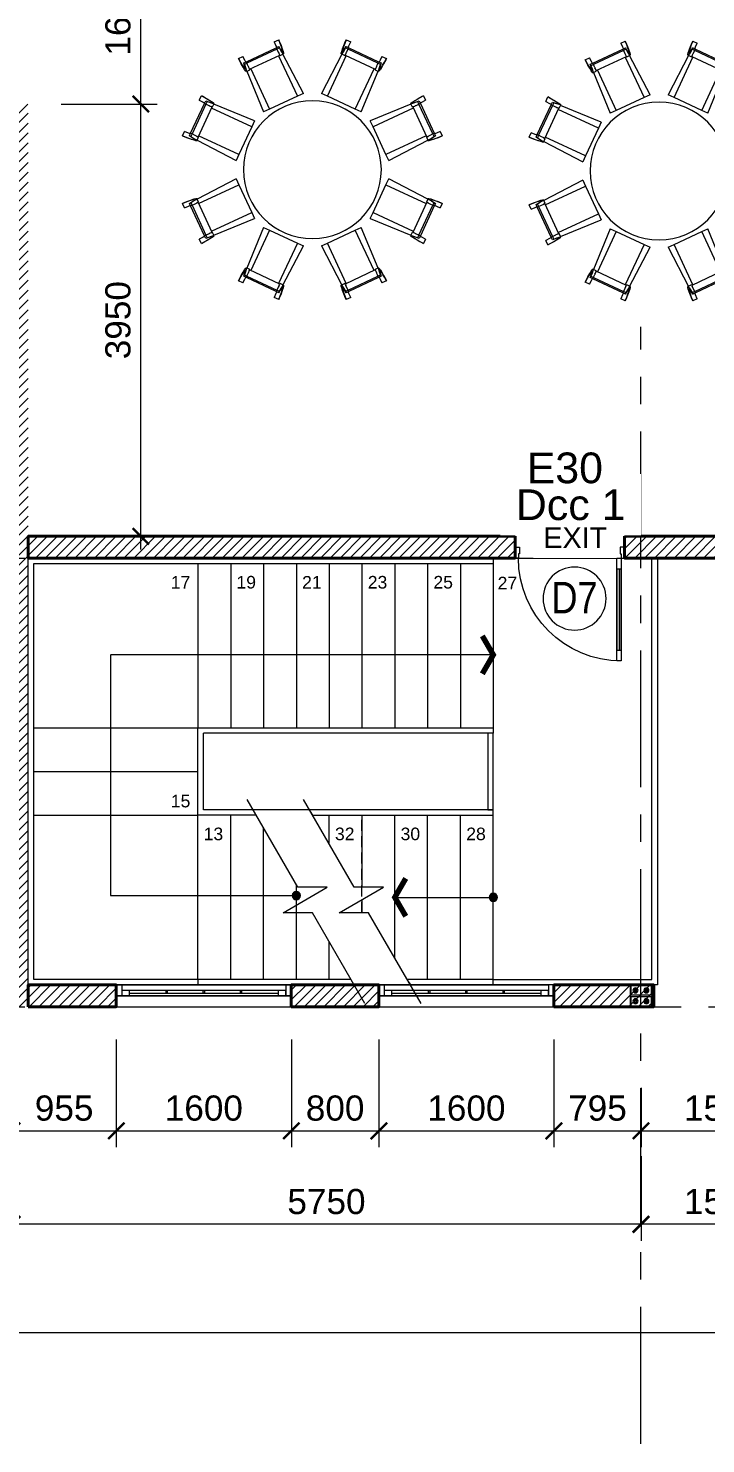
# Model space of a CAD drawing. Header units: millimetres. Extents: x 886808 to 1650903, y -1008069 to 230892.
# Drawn here: x 951069 to 957260, y -447013 to -434078 of the extents above; entities that cross this region are included whole.
import ezdxf
from ezdxf.enums import TextEntityAlignment as Align

# ---------------------------------------------------------------- set-up
doc = ezdxf.new("R2010")
doc.units = ezdxf.units.MM
for name, pattern in [('ACAD_ISO03W100', [30, 12, -18]), ('CENTER', [2, 1.25, -0.25, 0.25, -0.25]), ('DASHED', [0.75, 0.5, -0.25]), ('HIDDEN2', [0.1875, 0.125, -0.0625])]:
    doc.linetypes.add(name, pattern=pattern)
doc.layers.get('0').update_dxf_attribs({"lineweight": 0})
for name, color, linetype, lineweight in [('01- NET TUONG- 242', 242, 'Continuous', 40), ('03- Net Cua- 153', 153, 'Continuous', 9), ('04-Net thay', 150, 'Continuous', 20), ('06- Dim- 250', 250, 'Continuous', 0), ('8l NET TO', 8, 'Continuous', 9), ('A-WALL-FNSH', 113, 'Continuous', 25), ('A_Dim', 8, 'Continuous', 5), ('HACTH', 8, 'Continuous', 0), ('I-FURN', 252, 'Continuous', 5), ('net vl', 33, 'Continuous', 5), ('S-COLS', 52, 'Continuous', 5), ('X-BT-MB-F1$0$SP-CỬA', 157, 'Continuous', 0)]:
    doc.layers.add(name, color=color, linetype=linetype, lineweight=lineweight)
doc.styles.add('OBAYASHI', font='ARIALN.TTF')
doc.styles.add('Roof Fl type B$0$GHICHUTHUONG', font='arial.ttf', dxfattribs={"width": 0.8})
doc.styles.add('TIÊU ĐỀ', font='arial.ttf', dxfattribs={"height": 230})
doc.styles.add('TRUNG TIN', font='')
doc.styles.get('TRUNG TIN').set_extended_font_data('VNI-Helve-Condense')
doc.dimstyles.new('1-100', dxfattribs={"dimtxt": 230, "dimasz": 150, "dimexe": 150, "dimexo": 300, "dimgap": 90, "dimtad": 1, "dimdec": 0, "dimrnd": 5, "dimzin": 0, "dimtxsty": 'TIÊU ĐỀ', "dimblk": 'ARCHTICK', "dimcen": 100, "dimdle": 120, "dimclrd": 256, "dimclre": 256, "dimclrt": 2, "dimadec": 0, "dimazin": 0, "dimtfac": 1, "dimtdec": 0, "dimtix": 1, "dimtmove": 1, "dimatfit": 3, "dimldrblk": 'OPEN30', "dimfxl": 900, "dimtolj": 1, "dimtzin": 0, "dimlwd": 13, "dimlwe": 13, "dimarcsym": 1})

# ---------------------------------------------------------------- blocks, each defined once
blk = doc.blocks.new('_ArchTick')
at = {"color": 0, "linetype": 'ByBlock', "const_width": 0.15}
blk.add_lwpolyline([(-0.5, -0.5), (0.5, 0.5)], dxfattribs=at)
blk = doc.blocks.new('*D1033')
at = {"layer": 'A_Dim', "lineweight": 13, "transparency": 16777216}
for p, q in [((934989, -443799), (934989, -446148)), ((965419, -444372), (965419, -446148)), ((934869, -445998), (965539, -445998))]:
    blk.add_line(p, q, dxfattribs=at)
at = {"layer": 'Defpoints', "color": 0, "transparency": 16777216}
for p in [(934989, -443499), (965419, -444072), (965419, -445998)]:
    blk.add_point(p, dxfattribs=at)
at = {"layer": 'A_Dim', "lineweight": 13, "transparency": 16777216, "xscale": 150, "yscale": 150, "zscale": 150, "rotation": 180}
blk.add_blockref('_ArchTick', (934989, -445998), dxfattribs=at)
at = {"layer": 'A_Dim', "lineweight": 13, "transparency": 16777216, "xscale": 150, "yscale": 150, "zscale": 150}
blk.add_blockref('_ArchTick', (965419, -445998), dxfattribs=at)
at = {"layer": 'A_Dim', "color": 2, "transparency": 16777216, "insert": (950204, -445791), "char_height": 230, "attachment_point": 5, "style": 'TIÊU ĐỀ'}
blk.add_mtext('\\A1;30430', dxfattribs=at)
blk = doc.blocks.new('_Open30')
at = {"color": 0, "linetype": 'ByBlock', "lineweight": -2}
for p, q in [((-1, 0.268), (0, 0)), ((0, 0), (-1, -0.268)), ((0, 0), (-1, 0))]:
    blk.add_line(p, q, dxfattribs=at)
blk = doc.blocks.new('*U52')
at = {"transparency": 33554636}
h = blk.add_hatch(color=256, dxfattribs=at)
edge = h.paths.add_edge_path()
edge.add_arc((2200, 1800), 37.5, 0, 360)
at = {"linetype": 'HIDDEN2', "transparency": 33554636}
for points in [[(0, 0), (0, 3500)], [(0, 3500), (2200, 3500)], [(2200, 3500), (2200, 1800)]]:
    blk.add_lwpolyline(points, dxfattribs=at)
at = {"lineweight": -2, "transparency": 33554636, "const_width": 50}
blk.add_lwpolyline([(-173, 100), (0, 0), (173, 100)], dxfattribs=at)
at = {"transparency": 33554636}
blk.add_circle((2200, 1800), 37.5, dxfattribs=at)
blk = doc.blocks.new('*U51')
at = {"transparency": 33554636}
h = blk.add_hatch(color=256, dxfattribs=at)
edge = h.paths.add_edge_path()
edge.add_arc((0, 900), 37.5, 0, 360)
at = {"linetype": 'HIDDEN2', "transparency": 33554636}
blk.add_lwpolyline([(0, 0), (0, 900)], dxfattribs=at)
at = {"lineweight": -2, "transparency": 33554636, "const_width": 50}
blk.add_lwpolyline([(-173, 100), (0, 0), (173, 100)], dxfattribs=at)
at = {"transparency": 33554636}
blk.add_circle((0, 900), 37.5, dxfattribs=at)
blk = doc.blocks.new('THANG BO 2 TG2')
at = {"layer": '04-Net thay', "transparency": 33554636}
for p, q in [((1550, 3850), (1550, 2350)), ((1850, 3850), (1850, 2350)), ((2150, 3850), (2150, 2350)), ((2450, 3850), (2450, 2350)), ((2750, 3850), (2750, 2350)), ((3050, 3850), (3050, 2350)), ((3350, 3850), (3350, 2350)), ((3650, 3850), (3650, 2350)), ((3950, 3850), (3950, 2350)), ((50, 2350), (1550, 2350)), ((1550, 2350), (4250, 2350)), ((1550, 1550), (1550, 2350)), ((1600, 1600), (1600, 2300)), ((50, 1950), (1550, 1950)), ((2568, 1600), (1600, 1600)), ((50, 1550), (1550, 1550)), ((2084, 1550), (1550, 1550)), ((1550, 50), (1550, 1550)), ((1850, 50), (1850, 1550)), ((2150, 50), (2150, 1436)), ((3650, 50), (3650, 1550)), ((3950, 50), (3950, 1550)), ((4250, 50), (4250, 1550)), ((2450, 50), (2450, 916)), ((2750, 50), (2750, 397))]:
    blk.add_line(p, q, dxfattribs=at)
for points in [[(1550, 0), (0, 0), (0, 3900), (4250, 3900), (4250, 2300), (1600, 2300)], [(4250, 50), (5700, 50), (5700, 3900), (5750, 3900), (5750, 0), (4250, 0)], [(1550, 50), (50, 50), (50, 3850), (4250, 3850)], [(2750, 1285), (2750, 1550)], [(3050, 1550), (3050, 892)], [(3350, 246), (3350, 1550)], [(3050, 779), (3050, 659)], [(2950, 50), (1550, 50), (1550, 0), (4250, 0), (4250, 50), (3463, 50)]]:
    blk.add_lwpolyline(points, dxfattribs=at)
for points in [[(4250, 2300), (4200, 2300), (4200, 1600), (4250, 1600)], [(2597, 1550), (4250, 1550), (4250, 1600), (2568, 1600)], [(3492, 0), (4250, 0), (4250, 50), (3461, 50)]]:
    blk.add_lwpolyline(points, close=True, dxfattribs=at)
at = {"layer": '06- Dim- 250', "linetype": 'DASHED', "ltscale": 200, "transparency": 33554636}
for p, q in [((3050, 659), (3050, 1550)), ((3350, 246), (3350, 1550))]:
    blk.add_line(p, q, dxfattribs=at)
at = {"layer": 'A-WALL-FNSH', "color": 251, "lineweight": 5, "true_color": 0x636466, "transparency": 33554636}
blk.add_line((4250, 1600), (2977, 1600), dxfattribs=at)
for points in [[(3077, -170), (2598, 659), (2329, 659), (2733, 892), (2464, 892), (2001, 1695)], [(3590, -170), (3111, 659), (2842, 659), (3246, 892), (2977, 892), (2514, 1695)]]:
    blk.add_lwpolyline(points, dxfattribs=at)
at = {"layer": '06- Dim- 250', "linetype": 'ACAD_ISO03W100', "ltscale": 10, "transparency": 33554636, "xscale": -1}
for name, p, rotation in [('*U52', (4250, 3016), 90), ('*U51', (3350, 800), 270)]:
    blk.add_blockref(name, p, dxfattribs=dict(at, rotation=rotation))
at = {"color": 2, "transparency": 33554636, "char_height": 115, "attachment_point": 5, "style": 'TIÊU ĐỀ'}
for s, insert in [('\\A1;17', (1392, 3679)), ('\\A1;19', (1992, 3679)), ('\\A1;21', (2592, 3679)), ('\\A1;23', (3192, 3679)), ('\\A1;25', (3792, 3679)), ('\\A1;27', (4379, 3672)), ('\\A1;15', (1392, 1679)), ('\\A1;13', (1692, 1379)), ('\\A1;32', (2892, 1379)), ('\\A1;30', (3492, 1379)), ('\\A1;28', (4092, 1379))]:
    blk.add_mtext(s, dxfattribs=dict(at, insert=insert))
blk = doc.blocks.new('*D235')
at = {"layer": 'A_Dim', "lineweight": 13, "transparency": 16777216}
for p, q in [((956669, -444385), (956669, -445158)), ((958169, -444738), (958169, -445158)), ((958289, -445008), (956549, -445008))]:
    blk.add_line(p, q, dxfattribs=at)
at = {"layer": 'Defpoints', "color": 0, "transparency": 16777216}
for p in [(956669, -444085), (958169, -444438), (956669, -445008)]:
    blk.add_point(p, dxfattribs=at)
at = {"layer": 'A_Dim', "lineweight": 13, "transparency": 16777216, "xscale": 150, "yscale": 150, "zscale": 150, "rotation": 180}
blk.add_blockref('_ArchTick', (956669, -445008), dxfattribs=at)
at = {"layer": 'A_Dim', "lineweight": 13, "transparency": 16777216, "xscale": 150, "yscale": 150, "zscale": 150}
blk.add_blockref('_ArchTick', (958169, -445008), dxfattribs=at)
at = {"layer": 'A_Dim', "color": 2, "transparency": 16777216, "insert": (957419, -444801), "char_height": 230, "attachment_point": 5, "style": 'TIÊU ĐỀ'}
blk.add_mtext('\\A1;1500', dxfattribs=at)
blk = doc.blocks.new('*D236')
at = {"layer": 'A_Dim', "lineweight": 13, "transparency": 16777216}
for p, q in [((950919, -444176), (950919, -445158)), ((956669, -444385), (956669, -445158)), ((956789, -445008), (950799, -445008))]:
    blk.add_line(p, q, dxfattribs=at)
at = {"layer": 'Defpoints', "color": 0, "transparency": 16777216}
for p in [(950919, -443876), (956669, -444085), (950919, -445008)]:
    blk.add_point(p, dxfattribs=at)
at = {"layer": 'A_Dim', "lineweight": 13, "transparency": 16777216, "xscale": 150, "yscale": 150, "zscale": 150, "rotation": 180}
blk.add_blockref('_ArchTick', (950919, -445008), dxfattribs=at)
at = {"layer": 'A_Dim', "lineweight": 13, "transparency": 16777216, "xscale": 150, "yscale": 150, "zscale": 150}
blk.add_blockref('_ArchTick', (956669, -445008), dxfattribs=at)
at = {"layer": 'A_Dim', "color": 2, "transparency": 16777216, "insert": (953794, -444801), "char_height": 230, "attachment_point": 5, "style": 'TIÊU ĐỀ'}
blk.add_mtext('\\A1;5750', dxfattribs=at)
blk = doc.blocks.new('so thu tu bac thang')
at = {"ltscale": 300}
blk.add_circle((37.7, 0), 125, dxfattribs=at)
at = {"style": 'OBAYASHI'}
blk.add_attdef('SO_THU_TU_BAC_THANG', (-91.5, -138.5), '', height=300, dxfattribs=at)
blk = doc.blocks.new('Cafeteria_Table_-_Round_3929 - 54_ Dia_-V26-MẶT BẰNG BỐ TRÍ TẦNG 2')
at = {"layer": 'I-FURN', "transparency": 33554636}
for p, q in [((-197, 1168), (-156, 1187)), ((-156, 1187), (-151, 1175)), ((455, 1175), (461, 1187)), ((461, 1187), (502, 1168)), ((-452, 986), (-179, 1113)), ((-174, 1101), (-446, 974)), ((-422, 917), (-146, 1046)), ((-179, 1113), (-155, 1125)), ((-174, 1101), (-179, 1113)), ((-149, 1112), (-174, 1101)), ((-157, 1040), (15, 672)), ((-149, 1112), (-155, 1125)), ((-145, 1044), (-143, 1042)), ((-143, 1042), (-112, 1057)), ((-131, 1086), (-124, 1079)), ((-122, 1078), (-121, 1079)), ((70, 697), (-117, 1055)), ((422, 1055), (235, 697)), ((290, 672), (462, 1040)), ((417, 1057), (448, 1042)), ((426, 1079), (427, 1078)), ((429, 1079), (436, 1086)), ((448, 1042), (450, 1044)), ((451, 1046), (726, 917)), ((460, 1125), (454, 1112)), ((478, 1101), (454, 1112)), ((460, 1125), (484, 1113)), ((484, 1113), (478, 1101)), ((751, 974), (478, 1101)), ((484, 1113), (757, 986)), ((-523, 1016), (-483, 1035)), ((-518, 1004), (-523, 1016)), ((-476, 975), (-452, 986)), ((-470, 962), (-476, 975)), ((-446, 974), (-470, 962)), ((-446, 974), (-452, 986)), ((-446, 974), (-452, 986)), ((-452, 898), (-421, 913)), ((-432, 942), (-434, 946)), ((-411, 922), (-239, 554)), ((544, 554), (715, 922)), ((725, 913), (757, 898)), ((739, 946), (737, 942)), ((757, 986), (751, 974)), ((757, 986), (751, 974)), ((775, 962), (751, 974)), ((757, 986), (781, 975)), ((781, 975), (775, 962)), ((788, 1035), (828, 1016)), ((828, 1016), (822, 1004)), ((-447, 901), (-294, 528)), ((598, 528), (752, 901)), ((-882, 635), (-863, 676)), ((-863, 676), (-851, 670)), ((15, 672), (-239, 554)), ((70, 697), (15, 672)), ((290, 672), (235, 697)), ((544, 554), (290, 672)), ((1156, 670), (1168, 676)), ((1168, 676), (1187, 635)), ((-961, 332), (-834, 604)), ((-821, 598), (-948, 326)), ((-893, 298), (-764, 574)), ((-834, 604), (-823, 629)), ((-834, 604), (-821, 599)), ((-834, 604), (-821, 598)), ((-823, 629), (-810, 623)), ((-810, 623), (-821, 599)), ((-793, 586), (-790, 585)), ((-401, 391), (-770, 563)), ((-767, 614), (-767, 616)), ((-760, 573), (-746, 605)), ((-376, 446), (-748, 599)), ((-239, 554), (-294, 528)), ((598, 528), (544, 554)), ((1053, 599), (680, 446)), ((1074, 563), (706, 391)), ((1050, 605), (1065, 573)), ((1069, 574), (1198, 298)), ((1072, 616), (1072, 614)), ((1094, 585), (1098, 586)), ((1115, 623), (1127, 629)), ((1126, 599), (1115, 623)), ((1126, 599), (1139, 604)), ((1126, 598), (1139, 604)), ((1253, 326), (1126, 598)), ((1127, 629), (1139, 604)), ((1139, 604), (1266, 332)), ((-401, 391), (-520, 138)), ((-376, 446), (-401, 391)), ((706, 391), (680, 446)), ((824, 138), (706, 391)), ((-1034, 309), (-1016, 349)), ((-1022, 303), (-1034, 309)), ((-972, 308), (-961, 332)), ((-972, 308), (-960, 302)), ((-961, 332), (-948, 326)), ((-948, 326), (-960, 302)), ((-927, 274), (-926, 274)), ((-908, 306), (-904, 304)), ((-904, 264), (-890, 296)), ((-902, 303), (-893, 298)), ((-902, 270), (-545, 83)), ((-890, 296), (-892, 297)), ((-520, 138), (-888, 309)), ((1192, 309), (824, 138)), ((850, 83), (1207, 270)), ((1194, 296), (1209, 264)), ((1196, 297), (1195, 296)), ((1231, 274), (1232, 274)), ((1253, 326), (1266, 332)), ((1265, 302), (1253, 326)), ((1265, 302), (1277, 308)), ((1266, 332), (1277, 308)), ((1320, 349), (1339, 309)), ((1339, 309), (1327, 303)), ((-520, 138), (-545, 83)), ((850, 83), (824, 138)), ((-545, -83), (-902, -270)), ((-545, -83), (-520, -138)), ((824, -138), (850, -83)), ((1207, -270), (850, -83)), ((-888, -309), (-520, -138)), ((-520, -138), (-401, -391)), ((706, -391), (824, -138)), ((824, -138), (1192, -309)), ((-1034, -309), (-1022, -303)), ((-1016, -349), (-1034, -309)), ((-960, -302), (-972, -308)), ((-961, -332), (-972, -308)), ((-948, -326), (-961, -332)), ((-834, -604), (-961, -332)), ((-960, -302), (-948, -326)), ((-948, -326), (-821, -598)), ((-926, -274), (-927, -274)), ((-904, -304), (-908, -306)), ((-890, -296), (-904, -264)), ((-893, -298), (-902, -303)), ((-764, -574), (-893, -298)), ((-892, -297), (-890, -296)), ((1198, -298), (1069, -574)), ((1126, -598), (1253, -326)), ((1266, -332), (1139, -604)), ((1209, -264), (1194, -296)), ((1195, -296), (1196, -297)), ((1232, -274), (1231, -274)), ((1253, -326), (1265, -302)), ((1266, -332), (1253, -326)), ((1277, -308), (1265, -302)), ((1277, -308), (1266, -332)), ((1339, -309), (1320, -349)), ((1327, -303), (1339, -309)), ((-770, -563), (-401, -391)), ((-748, -599), (-376, -446)), ((-401, -391), (-376, -446)), ((680, -446), (706, -391)), ((680, -446), (1053, -599)), ((706, -391), (1074, -563)), ((-863, -676), (-882, -635)), ((-821, -598), (-834, -604)), ((-821, -599), (-834, -604)), ((-823, -629), (-834, -604)), ((-810, -623), (-823, -629)), ((-821, -599), (-810, -623)), ((-767, -616), (-767, -614)), ((-746, -605), (-760, -573)), ((-294, -528), (-447, -901)), ((-239, -554), (-411, -922)), ((-294, -528), (-239, -554)), ((-239, -554), (15, -672)), ((290, -672), (544, -554)), ((544, -554), (598, -528)), ((715, -922), (544, -554)), ((752, -901), (598, -528)), ((1065, -573), (1050, -605)), ((1072, -614), (1072, -616)), ((1098, -586), (1094, -585)), ((1115, -623), (1126, -599)), ((1127, -629), (1115, -623)), ((1139, -604), (1126, -598)), ((1139, -604), (1126, -599)), ((1139, -604), (1127, -629)), ((1187, -635), (1168, -676)), ((-851, -670), (-863, -676)), ((15, -672), (-157, -1040)), ((-117, -1055), (70, -697)), ((15, -672), (70, -697)), ((235, -697), (290, -672)), ((235, -697), (422, -1055)), ((462, -1040), (290, -672)), ((1168, -676), (1156, -670)), ((-421, -913), (-452, -898)), ((757, -898), (725, -913)), ((-523, -1016), (-518, -1004)), ((-483, -1035), (-523, -1016)), ((-476, -975), (-470, -962)), ((-452, -986), (-476, -975)), ((-470, -962), (-446, -974)), ((-462, -920), (-463, -920)), ((-452, -986), (-446, -974)), ((-452, -986), (-446, -974)), ((-179, -1113), (-452, -986)), ((-446, -974), (-174, -1101)), ((-146, -1046), (-422, -917)), ((726, -917), (451, -1046)), ((478, -1101), (751, -974)), ((757, -986), (484, -1113)), ((751, -974), (775, -962)), ((751, -974), (757, -986)), ((751, -974), (757, -986)), ((781, -975), (757, -986)), ((768, -920), (767, -920)), ((775, -962), (781, -975)), ((828, -1016), (788, -1035)), ((822, -1004), (828, -1016)), ((-179, -1113), (-174, -1101)), ((-155, -1125), (-179, -1113)), ((-174, -1101), (-149, -1112)), ((-155, -1125), (-149, -1112)), ((-143, -1042), (-145, -1044)), ((-112, -1057), (-143, -1042)), ((448, -1042), (417, -1057)), ((450, -1044), (448, -1042)), ((454, -1112), (478, -1101)), ((454, -1112), (460, -1125)), ((484, -1113), (460, -1125)), ((478, -1101), (484, -1113)), ((-156, -1187), (-197, -1168)), ((-151, -1175), (-156, -1187)), ((461, -1187), (455, -1175)), ((502, -1168), (461, -1187))]:
    blk.add_line(p, q, dxfattribs=at)
at = {"layer": 'I-FURN', "transparency": 33554636, "flags": 128}
for points in [[(-197, 1168), (-182, 1133), (-174, 1115)], [(-121, 1079), (-122, 1087), (-125, 1101), (-132, 1123), (-143, 1152), (-156, 1187)], [(-151, 1175), (-135, 1136), (-124, 1104), (-116, 1081), (-111, 1065), (-111, 1057)], [(416, 1057), (416, 1065), (420, 1081), (428, 1104), (440, 1136), (455, 1175)], [(461, 1187), (447, 1152), (437, 1123), (430, 1101), (426, 1087), (426, 1079)], [(478, 1115), (486, 1133), (502, 1168)], [(-174, 1101), (-160, 1073), (-153, 1060)], [(-155, 1125), (-142, 1102), (-131, 1087)], [(-146, 1046), (-152, 1057), (-154, 1060)], [(-151, 1056), (-151, 1054), (-148, 1049)], [(-111, 1057), (-115, 1058), (-122, 1068), (-134, 1086), (-149, 1112)], [(454, 1112), (439, 1086), (427, 1068), (420, 1058), (416, 1057)], [(436, 1087), (446, 1102), (460, 1125)], [(458, 1060), (456, 1057), (451, 1046)], [(452, 1049), (455, 1054), (456, 1056)], [(458, 1060), (465, 1073), (478, 1101)], [(-523, 1016), (-505, 983), (-490, 956), (-478, 937), (-469, 925), (-463, 920)], [(-453, 898), (-459, 903), (-468, 916), (-481, 938), (-498, 967), (-518, 1004)], [(-457, 983), (-466, 1001), (-483, 1035)], [(-463, 920), (-461, 922), (-463, 932), (-468, 950), (-476, 975)], [(-470, 962), (-460, 934), (-454, 913), (-451, 901), (-453, 898)], [(-421, 913), (-421, 915), (-425, 926)], [(730, 926), (726, 915), (726, 913)], [(758, 898), (756, 901), (758, 913), (765, 934), (775, 962)], [(822, 1004), (802, 967), (786, 938), (773, 916), (763, 903), (758, 898)], [(788, 1035), (771, 1001), (762, 983)], [(781, 975), (772, 950), (767, 932), (766, 922), (768, 920)], [(768, 920), (773, 925), (782, 937), (794, 956), (810, 983), (828, 1016)], [(-767, 616), (-772, 621), (-785, 630), (-804, 642), (-830, 657), (-863, 676)], [(-851, 670), (-815, 650), (-785, 633), (-764, 620), (-751, 611), (-746, 606)], [(1050, 606), (1056, 611), (1069, 620), (1090, 633), (1119, 650), (1156, 670)], [(1168, 676), (1135, 657), (1109, 642), (1089, 630), (1077, 621), (1072, 616)], [(-882, 635), (-848, 618), (-831, 609)], [(-823, 629), (-797, 620), (-780, 615), (-770, 613)], [(-746, 606), (-749, 604), (-761, 606), (-781, 612), (-810, 623)], [(-776, 579), (-774, 578), (-763, 574), (-761, 573)], [(1115, 623), (1086, 612), (1066, 606), (1054, 604), (1050, 606)], [(1066, 573), (1068, 574), (1079, 578)], [(1074, 613), (1085, 615), (1102, 620), (1127, 629)], [(1135, 609), (1153, 618), (1187, 635)], [(-1034, 309), (-999, 295), (-970, 285), (-949, 278), (-934, 274), (-927, 274)], [(-905, 264), (-913, 264), (-928, 268), (-952, 276), (-983, 288), (-1022, 303)], [(-963, 326), (-981, 334), (-1016, 349)], [(-927, 277), (-934, 284), (-949, 294), (-972, 308)], [(-960, 302), (-933, 286), (-915, 275), (-906, 267), (-905, 264)], [(-908, 306), (-921, 313), (-948, 326)], [(-896, 300), (-902, 303), (-903, 303)], [(1198, 298), (1209, 304), (1213, 306)], [(1209, 304), (1207, 303), (1201, 300)], [(1327, 303), (1288, 288), (1257, 276), (1233, 268), (1217, 264), (1210, 264)], [(1210, 264), (1211, 267), (1220, 275), (1238, 286), (1265, 302)], [(1253, 326), (1226, 313), (1212, 306)], [(1277, 308), (1254, 294), (1239, 284), (1231, 277)], [(1232, 274), (1239, 274), (1254, 278), (1275, 285), (1304, 295), (1339, 309)], [(1320, 349), (1286, 334), (1267, 326)], [(-927, -274), (-934, -274), (-949, -278), (-970, -285), (-999, -295), (-1034, -309)], [(-1022, -303), (-983, -288), (-952, -276), (-928, -268), (-913, -264), (-905, -264)], [(-1016, -349), (-981, -334), (-963, -326)], [(-972, -308), (-949, -294), (-934, -284), (-927, -277)], [(-905, -264), (-906, -267), (-915, -275), (-933, -286), (-960, -302)], [(-948, -326), (-921, -313), (-908, -306)], [(-903, -303), (-902, -303), (-896, -300)], [(1213, -306), (1209, -304), (1198, -298)], [(1201, -300), (1207, -303), (1209, -304)], [(1265, -302), (1238, -286), (1220, -275), (1211, -267), (1210, -264)], [(1210, -264), (1217, -264), (1233, -268), (1257, -276), (1288, -288), (1327, -303)], [(1212, -306), (1226, -313), (1253, -326)], [(1231, -277), (1239, -284), (1254, -294), (1277, -308)], [(1339, -309), (1304, -295), (1275, -285), (1254, -278), (1239, -274), (1232, -274)], [(1267, -326), (1286, -334), (1320, -349)], [(-831, -609), (-848, -618), (-882, -635)], [(-863, -676), (-830, -657), (-804, -642), (-785, -630), (-772, -621), (-767, -616)], [(-746, -606), (-751, -611), (-764, -620), (-785, -633), (-815, -650), (-851, -670)], [(-770, -613), (-780, -615), (-797, -620), (-823, -629)], [(-810, -623), (-781, -612), (-761, -606), (-749, -604), (-746, -606)], [(-790, -585), (-793, -586), (-795, -587)], [(-761, -573), (-763, -574), (-774, -578), (-776, -579)], [(1050, -606), (1054, -604), (1066, -606), (1086, -612), (1115, -623)], [(1156, -670), (1119, -650), (1090, -633), (1069, -620), (1056, -611), (1050, -606)], [(1079, -578), (1068, -574), (1066, -573)], [(1072, -616), (1077, -621), (1089, -630), (1109, -642), (1135, -657), (1168, -676)], [(1127, -629), (1102, -620), (1085, -615), (1074, -613)], [(1187, -635), (1153, -618), (1135, -609)], [(-518, -1004), (-498, -967), (-481, -938), (-468, -916), (-459, -903), (-453, -898)], [(-453, -898), (-451, -901), (-454, -913), (-460, -934), (-470, -962)], [(775, -962), (765, -934), (758, -913), (756, -901), (758, -898)], [(758, -898), (763, -903), (773, -916), (786, -938), (802, -967), (822, -1004)], [(-463, -920), (-469, -925), (-478, -937), (-490, -956), (-505, -983), (-523, -1016)], [(-483, -1035), (-466, -1001), (-457, -983)], [(-476, -975), (-468, -950), (-463, -932), (-461, -922)], [(-434, -947), (-434, -946), (-432, -942)], [(-426, -928), (-425, -926), (-421, -915), (-421, -913)], [(726, -913), (726, -915), (730, -926), (731, -928)], [(737, -942), (739, -946), (739, -947)], [(762, -983), (771, -1001), (788, -1035)], [(766, -922), (767, -932), (772, -950), (781, -975)], [(828, -1016), (810, -983), (794, -956), (782, -937), (773, -925), (768, -920)], [(-174, -1115), (-182, -1133), (-197, -1168)], [(-153, -1060), (-160, -1073), (-174, -1101)], [(-156, -1187), (-143, -1152), (-132, -1123), (-125, -1101), (-122, -1087), (-121, -1079)], [(-121, -1079), (-124, -1079), (-131, -1087), (-142, -1102), (-155, -1125)], [(-154, -1060), (-152, -1057), (-146, -1046)], [(-148, -1049), (-151, -1054), (-151, -1056)], [(-111, -1057), (-111, -1065), (-116, -1081), (-124, -1104), (-135, -1136), (-151, -1175)], [(-149, -1112), (-134, -1086), (-122, -1068), (-115, -1058), (-111, -1057)], [(455, -1175), (440, -1136), (428, -1104), (420, -1081), (416, -1065), (416, -1057)], [(416, -1057), (420, -1058), (427, -1068), (439, -1086), (454, -1112)], [(460, -1125), (446, -1102), (436, -1087), (429, -1079), (426, -1079)], [(426, -1079), (426, -1087), (430, -1101), (437, -1123), (447, -1152), (461, -1187)], [(451, -1046), (456, -1057), (458, -1060)], [(456, -1056), (455, -1054), (452, -1049)], [(478, -1101), (465, -1073), (458, -1060)], [(502, -1168), (486, -1133), (478, -1115)]]:
    blk.add_lwpolyline(points, dxfattribs=at)
at = {"layer": 'I-FURN', "transparency": 33554636}
for start, end in [(0, 180), (180, 0)]:
    blk.add_arc((152, 0), 630, start, end, dxfattribs=at)
for centre, major_axis, start_param, end_param in [((-833, 1797), (-412, 884), 3.410964, 3.51126), ((-833, 1797), (-412, 884), 3.23382, 3.401937), ((1137, 1797), (412, 884), 2.881248, 3.049365), ((1137, 1797), (412, 884), 2.771925, 2.872221), ((-1644, 985), (-884, 412), 2.771925, 2.865674), ((-1644, 985), (-884, 412), 2.881248, 3.049365), ((1949, 985), (884, 412), 3.23382, 3.401937), ((1949, 985), (884, 412), 3.417511, 3.51126), ((-1644, -985), (884, 412), 0.269372, 0.369668), ((-1644, -985), (884, 412), 0.092227, 0.260344), ((1949, -985), (-884, 412), 6.022841, 6.190958), ((1949, -985), (-884, 412), 5.913518, 6.013814), ((-833, -1797), (412, 884), 5.913518, 6.013814), ((-833, -1797), (412, 884), 6.022841, 6.190958), ((1137, -1797), (-412, 884), 0.092227, 0.260344), ((1137, -1797), (-412, 884), 0.269372, 0.369668)]:
    blk.add_ellipse(centre, major_axis=major_axis, ratio=0.007077, start_param=start_param, end_param=end_param, dxfattribs=at)
blk = doc.blocks.new('A$C6383743D')
at = {"layer": 'I-FURN', "transparency": 33554636}
for p in [(9389, 2692, 0), (12557, 2680, 0)]:
    blk.add_blockref('Cafeteria_Table_-_Round_3929 - 54_ Dia_-V26-MẶT BẰNG BỐ TRÍ TẦNG 2', p, dxfattribs=at)
blk = doc.blocks.new('*D1234')
at = {"layer": 'A_Dim', "lineweight": 13, "transparency": 16777216}
for p, q in [((951873, -443320), (951873, -444304)), ((950919, -443522), (950919, -444304)), ((950799, -444154), (951993, -444154))]:
    blk.add_line(p, q, dxfattribs=at)
at = {"layer": 'Defpoints', "color": 0, "transparency": 16777216}
for p in [(951873, -443020), (950919, -443222), (951873, -444154)]:
    blk.add_point(p, dxfattribs=at)
at = {"layer": 'A_Dim', "lineweight": 13, "transparency": 16777216, "xscale": 150, "yscale": 150, "zscale": 150, "rotation": 180}
blk.add_blockref('_ArchTick', (950919, -444154), dxfattribs=at)
at = {"layer": 'A_Dim', "lineweight": 13, "transparency": 16777216, "xscale": 150, "yscale": 150, "zscale": 150}
blk.add_blockref('_ArchTick', (951873, -444154), dxfattribs=at)
at = {"layer": 'A_Dim', "color": 2, "transparency": 16777216, "insert": (951396, -443947), "char_height": 230, "attachment_point": 5, "style": 'TIÊU ĐỀ'}
blk.add_mtext('\\A1;955', dxfattribs=at)
blk = doc.blocks.new('*D1235')
at = {"layer": 'A_Dim', "lineweight": 13, "transparency": 16777216}
for p, q in [((951873, -443320), (951873, -444304)), ((953473, -443320), (953473, -444304)), ((951753, -444154), (953593, -444154))]:
    blk.add_line(p, q, dxfattribs=at)
at = {"layer": 'Defpoints', "color": 0, "transparency": 16777216}
for p in [(951873, -443020), (953473, -443020), (953473, -444154)]:
    blk.add_point(p, dxfattribs=at)
at = {"layer": 'A_Dim', "lineweight": 13, "transparency": 16777216, "xscale": 150, "yscale": 150, "zscale": 150, "rotation": 180}
blk.add_blockref('_ArchTick', (951873, -444154), dxfattribs=at)
at = {"layer": 'A_Dim', "lineweight": 13, "transparency": 16777216, "xscale": 150, "yscale": 150, "zscale": 150}
blk.add_blockref('_ArchTick', (953473, -444154), dxfattribs=at)
at = {"layer": 'A_Dim', "color": 2, "transparency": 16777216, "insert": (952673, -443947), "char_height": 230, "attachment_point": 5, "style": 'TIÊU ĐỀ'}
blk.add_mtext('\\A1;1600', dxfattribs=at)
blk = doc.blocks.new('*D1236')
at = {"layer": 'A_Dim', "lineweight": 13, "transparency": 16777216}
for p, q in [((953473, -443320), (953473, -444304)), ((954273, -443320), (954273, -444304)), ((953353, -444154), (954393, -444154))]:
    blk.add_line(p, q, dxfattribs=at)
at = {"layer": 'Defpoints', "color": 0, "transparency": 16777216}
for p in [(953473, -443020), (954273, -443020), (954273, -444154)]:
    blk.add_point(p, dxfattribs=at)
at = {"layer": 'A_Dim', "lineweight": 13, "transparency": 16777216, "xscale": 150, "yscale": 150, "zscale": 150, "rotation": 180}
blk.add_blockref('_ArchTick', (953473, -444154), dxfattribs=at)
at = {"layer": 'A_Dim', "lineweight": 13, "transparency": 16777216, "xscale": 150, "yscale": 150, "zscale": 150}
blk.add_blockref('_ArchTick', (954273, -444154), dxfattribs=at)
at = {"layer": 'A_Dim', "color": 2, "transparency": 16777216, "insert": (953873, -443947), "char_height": 230, "attachment_point": 5, "style": 'TIÊU ĐỀ'}
blk.add_mtext('\\A1;800', dxfattribs=at)
blk = doc.blocks.new('*D1237')
at = {"layer": 'A_Dim', "lineweight": 13, "transparency": 16777216}
for p, q in [((954273, -443320), (954273, -444304)), ((955873, -443320), (955873, -444304)), ((954153, -444154), (955993, -444154))]:
    blk.add_line(p, q, dxfattribs=at)
at = {"layer": 'Defpoints', "color": 0, "transparency": 16777216}
for p in [(954273, -443020), (955873, -443020), (955873, -444154)]:
    blk.add_point(p, dxfattribs=at)
at = {"layer": 'A_Dim', "lineweight": 13, "transparency": 16777216, "xscale": 150, "yscale": 150, "zscale": 150, "rotation": 180}
blk.add_blockref('_ArchTick', (954273, -444154), dxfattribs=at)
at = {"layer": 'A_Dim', "lineweight": 13, "transparency": 16777216, "xscale": 150, "yscale": 150, "zscale": 150}
blk.add_blockref('_ArchTick', (955873, -444154), dxfattribs=at)
at = {"layer": 'A_Dim', "color": 2, "transparency": 16777216, "insert": (955073, -443947), "char_height": 230, "attachment_point": 5, "style": 'TIÊU ĐỀ'}
blk.add_mtext('\\A1;1600', dxfattribs=at)
blk = doc.blocks.new('*D1238')
at = {"layer": 'A_Dim', "lineweight": 13, "transparency": 16777216}
for p, q in [((955873, -443320), (955873, -444304)), ((956669, -443761), (956669, -444304)), ((955753, -444154), (956789, -444154))]:
    blk.add_line(p, q, dxfattribs=at)
at = {"layer": 'Defpoints', "color": 0, "transparency": 16777216}
for p in [(955873, -443020), (956669, -443461), (956669, -444154)]:
    blk.add_point(p, dxfattribs=at)
at = {"layer": 'A_Dim', "lineweight": 13, "transparency": 16777216, "xscale": 150, "yscale": 150, "zscale": 150, "rotation": 180}
blk.add_blockref('_ArchTick', (955873, -444154), dxfattribs=at)
at = {"layer": 'A_Dim', "lineweight": 13, "transparency": 16777216, "xscale": 150, "yscale": 150, "zscale": 150}
blk.add_blockref('_ArchTick', (956669, -444154), dxfattribs=at)
at = {"layer": 'A_Dim', "color": 2, "transparency": 16777216, "insert": (956271, -443947), "char_height": 230, "attachment_point": 5, "style": 'TIÊU ĐỀ'}
blk.add_mtext('\\A1;795', dxfattribs=at)
blk = doc.blocks.new('*D1239')
at = {"layer": 'A_Dim', "lineweight": 13, "transparency": 16777216}
for p, q in [((956669, -443761), (956669, -444304)), ((958169, -443761), (958169, -444304)), ((956549, -444154), (958289, -444154))]:
    blk.add_line(p, q, dxfattribs=at)
at = {"layer": 'Defpoints', "color": 0, "transparency": 16777216}
for p in [(956669, -443461), (958169, -443461), (958169, -444154)]:
    blk.add_point(p, dxfattribs=at)
at = {"layer": 'A_Dim', "lineweight": 13, "transparency": 16777216, "xscale": 150, "yscale": 150, "zscale": 150, "rotation": 180}
blk.add_blockref('_ArchTick', (956669, -444154), dxfattribs=at)
at = {"layer": 'A_Dim', "lineweight": 13, "transparency": 16777216, "xscale": 150, "yscale": 150, "zscale": 150}
blk.add_blockref('_ArchTick', (958169, -444154), dxfattribs=at)
at = {"layer": 'A_Dim', "color": 2, "transparency": 16777216, "insert": (957419, -443947), "char_height": 230, "attachment_point": 5, "style": 'TIÊU ĐỀ'}
blk.add_mtext('\\A1;1500', dxfattribs=at)
blk = doc.blocks.new('*D1254')
at = {"layer": 'A_Dim', "lineweight": 13, "transparency": 16777216}
for p, q in [((952097, -438840), (952097, -434650)), ((951369, -434770), (952247, -434770)), ((951841, -438720), (952247, -438720))]:
    blk.add_line(p, q, dxfattribs=at)
at = {"layer": 'Defpoints', "color": 0, "transparency": 16777216}
for p in [(951069, -434770), (952097, -434770), (951541, -438720)]:
    blk.add_point(p, dxfattribs=at)
at = {"layer": 'A_Dim', "lineweight": 13, "transparency": 16777216, "xscale": 150, "yscale": 150, "zscale": 150}
for p, rotation in [((952097, -434770), 90), ((952097, -438720), 270)]:
    blk.add_blockref('_ArchTick', p, dxfattribs=dict(at, rotation=rotation))
at = {"layer": 'A_Dim', "color": 2, "transparency": 16777216, "insert": (951889, -436745), "char_height": 230, "attachment_point": 5, "rotation": 90, "style": 'TIÊU ĐỀ'}
blk.add_mtext('\\A1;3950', dxfattribs=at)
blk = doc.blocks.new('*D1255')
at = {"layer": 'A_Dim', "lineweight": 13, "transparency": 16777216}
for p, q in [((952097, -434890), (952097, -433050)), ((950992, -433170), (952247, -433170)), ((951369, -434770), (952247, -434770))]:
    blk.add_line(p, q, dxfattribs=at)
at = {"layer": 'Defpoints', "color": 0, "transparency": 16777216}
for p in [(950692, -433170), (952097, -433170), (951069, -434770)]:
    blk.add_point(p, dxfattribs=at)
at = {"layer": 'A_Dim', "lineweight": 13, "transparency": 16777216, "xscale": 150, "yscale": 150, "zscale": 150}
for p, rotation in [((952097, -433170), 90), ((952097, -434770), 270)]:
    blk.add_blockref('_ArchTick', p, dxfattribs=dict(at, rotation=rotation))
at = {"layer": 'A_Dim', "color": 2, "transparency": 16777216, "insert": (951889, -433970), "char_height": 230, "attachment_point": 5, "rotation": 90, "style": 'TIÊU ĐỀ'}
blk.add_mtext('\\A1;1600', dxfattribs=at)
blk = doc.blocks.new('*U79')
at = {"layer": 'X-BT-MB-F1$0$SP-CỬA', "transparency": 33554636}
blk.add_line((50, -100), (50, -840), dxfattribs=at)
for points in [[(0, 100), (40, 100), (40, 40), (30, 40), (30, 0), (0, 0)], [(30, 0), (30, -940), (70, -940), (70, 0)], [(1000, 100), (960, 100), (960, 40), (970, 40), (970, 0), (1000, 0)], [(30, -100), (70, -100), (70, -840), (30, -840)]]:
    blk.add_lwpolyline(points, close=True, dxfattribs=at)
at = {"layer": 'X-BT-MB-F1$0$SP-CỬA', "ltscale": 100, "transparency": 33554636}
blk.add_arc((30, 0), 940, 270, 0, dxfattribs=at)
blk = doc.blocks.new('*U114')
at = {"color": 7, "ltscale": 5, "transparency": 33554636}
for p, q in [((-2000, 100), (-2000, 0)), ((-400, 100), (-400, 0))]:
    blk.add_line(p, q, dxfattribs=at)
at = {"ltscale": 40, "transparency": 33554636}
for p, q in [((-450, 100), (-1950, 100)), ((-1880, 50), (-520, 50)), ((-520, 25), (-1880, 25))]:
    blk.add_line(p, q, dxfattribs=at)
at = {"color": 0, "ltscale": 40, "transparency": 33554636}
for p, q in [((-2000, 0), (-400, 0)), ((-400, 0), (-2000, 0))]:
    blk.add_line(p, q, dxfattribs=at)
at = {"color": 0, "lineweight": -2, "transparency": 33554636}
for points in [[(-2000, 100), (-1950, 100), (-1950, 0), (-2000, 0)], [(-400, 100), (-450, 100), (-450, 0), (-400, 0)]]:
    blk.add_lwpolyline(points, close=True, dxfattribs=at)
at = {"ltscale": 40, "transparency": 33554636}
for points in [[(-1950, 50), (-1880, 50), (-1880, 0), (-1950, 0)], [(-1545, 25), (-1535, 25), (-1535, 50), (-1545, 50)], [(-1205, 25), (-1195, 25), (-1195, 50), (-1205, 50)], [(-865, 25), (-855, 25), (-855, 50), (-865, 50)], [(-520, 50), (-450, 50), (-450, 0), (-520, 0)]]:
    blk.add_lwpolyline(points, close=True, dxfattribs=at)
blk = doc.blocks.new('I COLUMN ver finish - I COLUMN 200X200-6422362-MẶT BẰNG BỐ TRÍ TẦNG 1')
at = {"layer": 'S-COLS', "transparency": 33554636}
for p, q in [((-100, 92), (-100, 100)), ((100, 100), (-100, 100)), ((-5, 92), (-100, 92)), ((-59, 65), (-67, 50)), ((-67, 50), (-59, 35)), ((-41, 65), (-59, 65)), ((-59, 35), (-41, 35)), ((-33, 50), (-41, 65)), ((-41, 35), (-33, 50)), ((-5, 92), (-5, -92)), ((100, 92), (5, 92)), ((5, -92), (5, 92)), ((41, 65), (33, 50)), ((33, 50), (41, 35)), ((59, 65), (41, 65)), ((41, 35), (59, 35)), ((67, 50), (59, 65)), ((59, 35), (67, 50)), ((100, 92), (100, 100)), ((-5, -92), (-100, -92)), ((-100, -100), (-100, -92)), ((100, -100), (-100, -100)), ((-100, -110), (100, -110)), ((-59, -35), (-67, -50)), ((-67, -50), (-59, -65)), ((-41, -35), (-59, -35)), ((-59, -65), (-41, -65)), ((-33, -50), (-41, -35)), ((-41, -65), (-33, -50)), ((100, -92), (5, -92)), ((41, -35), (33, -50)), ((33, -50), (41, -65)), ((59, -35), (41, -35)), ((41, -65), (59, -65)), ((67, -50), (59, -35)), ((59, -65), (67, -50)), ((100, -100), (100, -92))]:
    blk.add_line(p, q, dxfattribs=at)
for centre, radius, start, end in [((-50, 50), 23, 360, 180), ((-50, 50), 23, 180, 360), ((-50, 50), 8, 360, 180), ((-50, 50), 8, 180, 360), ((50, 50), 23, 360, 180), ((50, 50), 23, 180, 360), ((50, 50), 8, 360, 180), ((50, 50), 8, 180, 360), ((-50, -50), 23, 360, 180), ((-50, -50), 23, 180, 360), ((-50, -50), 8, 360, 180), ((-50, -50), 8, 180, 0), ((50, -50), 23, 360, 180), ((50, -50), 23, 180, 360), ((50, -50), 8, 360, 180), ((50, -50), 8, 180, 0)]:
    blk.add_arc(centre, radius, start, end, dxfattribs=at)

msp = doc.modelspace()

# ---------------------------------------------------------------- linework, layer by layer
at = {"transparency": 33554636}
msp.add_line((955518.6, -438919.7), (956518.6, -438919.7), dxfattribs=at)
at = {"layer": '01- NET TUONG- 242', "transparency": 33554636}
for points in [[(955518.6, -438719.8), (951068.6, -438719.7), (951068.6, -438919.7), (955518.6, -438919.7)], [(956518.6, -438719.8), (958318.6, -438719.7), (958318.6, -438919.7), (956518.6, -438919.8)], [(951068.6, -443019.7), (951872.6, -443019.7), (951872.6, -442819.7), (951068.6, -442819.7)], [(953472.6, -443019.7), (954272.6, -443019.7), (954272.6, -442819.7), (953472.6, -442819.7)], [(955872.6, -443019.7), (956784.8, -443019.7), (956784.8, -442819.7), (955872.6, -442819.7)]]:
    msp.add_lwpolyline(points, close=True, dxfattribs=at)
at = {"layer": '04-Net thay', "transparency": 33554636}
for points in [[(951872.6, -443019.7), (953472.6, -443019.7), (953472.6, -442819.7), (951872.6, -442819.7)], [(954272.6, -443019.7), (955872.6, -443019.7), (955872.6, -442819.7), (954272.6, -442819.7)]]:
    msp.add_lwpolyline(points, close=True, dxfattribs=at)
at = {"layer": '8l NET TO', "color": 251, "linetype": 'CENTER', "ltscale": 1000, "true_color": 0x636466, "transparency": 33554636}
for p, q in [((941785.5, -438919.7), (971474.1, -438919.7)), ((941785.5, -443019.7), (971474.1, -443019.7))]:
    msp.add_line(p, q, dxfattribs=at)
msp.add_lwpolyline([(956668.6, -447012.7), (956668.6, -436807.4)], dxfattribs=at)

# ---------------------------------------------------------------- block references
at = {"transparency": 33554636}
msp.add_blockref('THANG BO 2 TG2', (951068.6, -442819.7), dxfattribs=at)
ref = msp.add_blockref('so thu tu bac thang', (956148.9, -439289.5), dxfattribs=dict(at, xscale=-2.304000000003725, yscale=2.304000000003725, zscale=2.304, rotation=359.9999999985525))
ref.add_attrib('SO_THU_TU_BAC_THANG', 'D7', dxfattribs={"height": 288, "style": 'TRUNG TIN'}).set_placement((956061.1, -439424.4), align=Align.CENTER)
at = {"layer": '03- Net Cua- 153', "linetype": 'Continuous', "transparency": 33554636, "xscale": -1}
for p in [(951472.6, -442919.7), (953872.6, -442919.7)]:
    msp.add_blockref('*U114', p, dxfattribs=at)
at = {"layer": 'A_Dim'}
msp.add_blockref('A$C6383743D', (944124.5, -438061.4, 0), dxfattribs=at)
at = {"layer": 'S-COLS', "transparency": 33554636, "rotation": 90}
msp.add_blockref('I COLUMN ver finish - I COLUMN 200X200-6422362-MẶT BẰNG BỐ TRÍ TẦNG 1', (956668.6, -442919.7), dxfattribs=at)

# ---------------------------------------------------------------- dimensions: what is measured, and where the dimension line sits
at = {"layer": 'A_Dim'}
for base, p1, p2, picture, middle in [((952096.5, -433169.7), (951068.6, -434769.7), (950691.5, -433169.7), '*D1255', (951889.1, -433969.7)), ((952096.5, -434769.7), (951541, -438719.7), (951068.6, -434769.7), '*D1254', (951889, -436744.7))]:
    dim = msp.add_linear_dim(base=base, p1=p1, p2=p2, angle=90, dimstyle='1-100', dxfattribs=at)
    dim.commit()
    dim.dimension.update_dxf_attribs({"geometry": picture, "text_midpoint": middle})
for base, p1, p2, picture, middle in [((951872.6, -444154), (950918.6, -443222.5), (951872.6, -443019.7), '*D1234', (951395.6, -443946.6)), ((953472.6, -444154), (951872.6, -443019.7), (953472.6, -443019.7), '*D1235', (952672.6, -443946.6)), ((954272.6, -444154), (953472.6, -443019.7), (954272.6, -443019.7), '*D1236', (953872.6, -443946.6)), ((955872.6, -444154), (954272.6, -443019.7), (955872.6, -443019.7), '*D1237', (955072.6, -443946.6)), ((956668.6, -444154), (955872.6, -443019.7), (956668.6, -443461), '*D1238', (956270.6, -443946.6)), ((958168.6, -444154), (956668.6, -443461), (958168.6, -443461), '*D1239', (957418.6, -443946.6))]:
    dim = msp.add_linear_dim(base=base, p1=p1, p2=p2, dimstyle='1-100', dxfattribs=at)
    dim.commit()
    dim.dimension.update_dxf_attribs({"geometry": picture, "text_midpoint": middle})
at = {"layer": 'A_Dim', "transparency": 33554636}
for base, p1, p2, picture, middle in [((965418.6, -445998.5), (934988.6, -443498.8), (965418.6, -444072), '*D1033', (950203.6, -445791)), ((950918.6, -445008.4), (956668.6, -444085.3), (950918.6, -443876.4), '*D236', (953793.6, -444801)), ((956668.6, -445008.4), (958168.6, -444437.7), (956668.6, -444085.3), '*D235', (957418.6, -444801))]:
    dim = msp.add_linear_dim(base=base, p1=p1, p2=p2, dimstyle='1-100', override={"dimscale": 1}, dxfattribs=at)
    dim.commit()
    dim.dimension.update_dxf_attribs({"geometry": picture, "text_midpoint": middle})

# ---------------------------------------------------------------- next in the draw order: texts
at = {"layer": 'net vl', "ltscale": 300, "transparency": 33554636, "insert": (956067.9, -438732.9), "char_height": 187.14, "attachment_point": 5, "style": 'Roof Fl type B$0$GHICHUTHUONG', "bg_fill": 2}
msp.add_mtext('{\\W1;EXIT}', dxfattribs=at)

# ---------------------------------------------------------------- next in the draw order: hatches: boundary and pattern name
at = {"layer": 'HACTH', "transparency": 33554636}
h = msp.add_hatch(dxfattribs=at)
h.set_pattern_fill('ANSI31', color=256, scale=20)
h.paths.add_polyline_path([(958118.6, -409178.1), (958318.6, -409178.1), (958318.6, -406119.7), (958118.6, -406119.7)])
h.paths.add_polyline_path([(944818.1, -410919.7), (949148.3, -410919.9), (949148.3, -411019.9), (944818.1, -411019.7)])
h.paths.add_polyline_path([(960798.6, -406119.5), (965418.6, -406119.3), (965418.6, -405919.7), (960798.6, -405920)])
h.paths.add_polyline_path([(955518.6, -438719.8), (951068.6, -438719.7), (951068.6, -438919.7), (955518.6, -438919.7)])
h.paths.add_polyline_path([(934988.6, -406119.3), (935188.6, -406119.3), (935188.6, -411207), (934988.6, -411207)])
h.paths.add_polyline_path([(950868.6, -434769.7), (951068.6, -434769.7), (951068.6, -443019.7), (950868.6, -443019.7)])
h.paths.add_polyline_path([(945418.6, -441869.7), (945518.6, -441869.7), (945518.6, -442819.7), (945418.6, -442819.7)])
h.paths.add_polyline_path([(945118.6, -441869.7), (945518.6, -441869.7), (945518.6, -441769.7), (945118.6, -441769.7)])
h.paths.add_polyline_path([(943336, -442819.7), (945731.1, -442819.7), (945731.1, -443019.7), (943336, -443019.7)])
h.paths.add_polyline_path([(956518.6, -438719.8), (958318.6, -438719.7), (958318.6, -438919.7), (956518.6, -438919.8)])
h.paths.add_polyline_path([(936488.6, -411019.6), (940144.6, -411019.7), (940144.6, -410919.7), (936488.6, -410919.6)])
h.paths.add_polyline_path([(944918.5, -407719.7), (945118.5, -407719.7), (945118.6, -406119.7), (944918.6, -406119.7)])
h.paths.add_polyline_path([(935488.6, -411019.7), (935188.6, -411019.7), (935188.6, -410919.8), (935488.6, -410919.8)])
h.paths.add_polyline_path([(957518.6, -411019.7), (958318.6, -411019.7), (958318.6, -410819.7), (957518.6, -410819.7)])
h.paths.add_polyline_path([(950768.6, -410919.7), (957518.6, -410919.7), (957518.6, -411019.7), (950768.6, -411019.7)])
h.paths.add_polyline_path([(950256.1, -442819.7), (950868.6, -442819.7), (950868.6, -443019.7), (950256.1, -443019.7)])
h.paths.add_polyline_path([(947331.1, -442819.7), (948656.1, -442819.7), (948656.1, -443019.7), (947331.1, -443019.7)])
h.paths.add_polyline_path([(944918.6, -442819.7), (945118.6, -442819.7), (945118.6, -434869.7), (944918.6, -434869.7)])
h.paths.add_polyline_path([(951068.6, -433069.7), (941268.6, -433069.7), (941268.6, -433169.7), (951068.6, -433169.7)])
h.paths.add_polyline_path([(949868.6, -434769.7), (946038.6, -434769.7), (946038.6, -434869.7), (949868.6, -434869.7)])
h.paths.add_polyline_path([(950668.6, -434869.7), (950868.6, -434869.7), (950868.6, -434769.7), (950668.6, -434769.7)])
h.paths.add_polyline_path([(947646.1, -434869.7), (947646.1, -437979.8), (947546.1, -437979.8), (947546.1, -434869.7)])
h.paths.add_polyline_path([(948353.6, -437979.8), (946838.6, -437979.8), (946838.6, -438079.7), (948353.6, -438079.7)])
h.paths.add_polyline_path([(948353.6, -438079.7), (948353.6, -442819.7), (948253.6, -442819.7), (948253.6, -438079.7)])
h.paths.add_polyline_path([(934988.6, -436944.7), (935188.6, -436944.7), (935188.6, -442819.7), (934988.6, -442819.7)])
h.paths.add_polyline_path([(941536, -405919.3), (938371.1, -405919.3), (938371.1, -406119.3), (941536, -406119.3)])
h.paths.add_polyline_path([(936571.1, -405919.7), (934988.6, -405919.7), (934988.6, -406119.3), (936571.1, -406119.3)])
h.paths.add_polyline_path([(946778.6, -406269.3), (946678.6, -406269.3), (946678.6, -406119.3), (946778.6, -406119.3)])
h.paths.add_polyline_path([(946778.6, -407619.7), (946678.6, -407619.7), (946678.6, -407369.7), (946778.6, -407369.7)])
h.paths.add_polyline_path([(946678.6, -407519.7), (946678.6, -407619.7), (945118.6, -407619.7), (945118.6, -407519.7)])
h.paths.add_polyline_path([(949598.6, -406119.3), (955443.6, -406119.5), (955443.6, -405920), (949598.6, -405919.7)])
h.paths.add_polyline_path([(943336, -405919.3), (947798.6, -405919.3), (947798.6, -406119.3), (943336, -406119.3)])
h.paths.add_polyline_path([(934988.6, -432694.7), (935188.6, -432694.7), (935188.6, -435144.7), (934988.6, -435144.7)])
h.paths.add_polyline_path([(934988.6, -426944.7), (935188.6, -426944.7), (935188.6, -427894.7), (934988.6, -427894.7)])
h.paths.add_polyline_path([(935188.6, -415519.7), (934988.6, -415519.7), (934988.6, -421569.7), (935188.6, -421569.7), (935188.6, -419869.7)])
h.paths.add_polyline_path([(940068.6, -443019.7), (938371.1, -443019.7), (938371.1, -442819.7), (940068.6, -442819.7)])
h.paths.add_polyline_path([(936571.1, -443019.7), (934988.6, -443019.7), (934988.6, -442819.7), (936571.1, -442819.7)])
h.paths.add_polyline_path([(958998.6, -405919.7), (955443.6, -405919.7), (955443.6, -406119.7), (958998.6, -406119.7)])
h.paths.add_polyline_path([(958418.3, -408449.3), (958318.6, -408449.3), (958318.6, -408349.3), (958418.3, -408349.3)])
h.paths.add_polyline_path([(963058.6, -408449.3), (960038.6, -408449.3), (960038.6, -408349.3), (963058.6, -408349.3)])
h.paths.add_polyline_path([(951068.6, -443019.7), (951872.6, -443019.7), (951872.6, -442819.7), (951068.6, -442819.7)])
h.paths.add_polyline_path([(953472.6, -443019.7), (954272.6, -443019.7), (954272.6, -442819.7), (953472.6, -442819.7)])
h.paths.add_polyline_path([(955872.6, -443019.7), (956784.8, -443019.7), (956784.8, -442819.7), (955872.6, -442819.7)])
h.paths.add_polyline_path([(938788.4, -438719.7), (935188.6, -438719.7), (935188.6, -438819.7), (938788.4, -438819.7)])
h.paths.add_polyline_path([(943243.6, -435657.2), (943243.6, -436107.2), (943343.6, -436107.2), (943343.6, -435657.2)])
h.paths.add_polyline_path([(939968.5, -438719.7), (940068.5, -438719.7), (940068.6, -442819.7), (939968.6, -442819.7)])
h.paths.add_polyline_path([(939968.6, -438617), (940068.6, -438617), (940068.6, -438719.7), (939968.6, -438719.7)])
h.paths.add_polyline_path([(941268.6, -436072.8), (941368.6, -436072.8), (941368.8, -442819.7), (941268.8, -442819.7)])
h.paths.add_polyline_path([(938788.4, -437417), (939968.6, -437417), (939968.6, -437517), (938788.4, -437517)])
h.paths.add_polyline_path([(938788.4, -437517), (938788.4, -437919.8), (938688.4, -437919.8), (938688.4, -437517)])
h.paths.add_polyline_path([(938788.4, -438619.8), (938788.4, -438719.8), (938688.4, -438719.8), (938688.4, -438619.8)])
h.paths.add_polyline_path([(936988.5, -437417), (938788.4, -437417), (938788.4, -437517), (936988.5, -437517)])
h.paths.add_polyline_path([(936888.5, -437417), (935988.6, -437417), (935988.6, -437517), (936888.5, -437517)])
h.paths.add_polyline_path([(935288.6, -437417), (935188.6, -437417), (935188.6, -437517), (935288.6, -437517)])
h.paths.add_polyline_path([(936888.5, -437417), (936988.5, -437417), (936988.5, -438719.7), (936888.5, -438719.7)])
h.paths.add_polyline_path([(939968.6, -434372.8), (940068.6, -434372.8), (940068.6, -437617), (939968.6, -437617)])
h.paths.add_polyline_path([(941368.6, -435072.8), (941268.6, -435072.8), (941268.6, -434869.7), (941368.6, -434869.7)])
h.paths.add_polyline_path([(939968.6, -433172.8), (940068.6, -433172.8), (940068.6, -433372.8), (939968.6, -433372.8)])
h.paths.add_polyline_path([(941268.6, -434769.9), (944918.6, -434769.7), (944918.6, -434869.7), (941268.6, -434869.9)])
h.paths.add_polyline_path([(935188.6, -433172.9), (939968.6, -433172.8), (939968.6, -433272.7), (935188.6, -433272.9)])
h.paths.add_polyline_path([(935188.6, -425144.7), (934988.6, -425144.7), (934988.6, -423944.7), (935188.6, -423944.7)])
h.paths.add_polyline_path([(935188.6, -422144.7), (934988.6, -422144.7), (934988.6, -421569.7), (935188.6, -421569.7)])
h.paths.add_polyline_path([(934988.6, -413919.7), (935188.6, -413919.7), (935188.6, -413407), (934988.6, -413407)])
h.paths.add_polyline_path([(935188.6, -430894.7), (934988.6, -430894.7), (934988.6, -429694.7), (935188.6, -429694.7)])
h.paths.add_polyline_path([(943018.1, -410919.8), (943818.1, -410919.8), (943818.1, -411019.7), (943018.1, -411019.7)])
h.paths.add_polyline_path([(932488.6, -413207), (932488.6, -411407), (934988.6, -411407), (934988.6, -411569.5), (935188.6, -411569.5), (935188.6, -411207), (932288.6, -411207), (932288.6, -413407), (935188.6, -413407), (935188.6, -413070), (934988.6, -413070), (934988.6, -413207)])
h.paths.add_polyline_path([(951068.6, -433069.7), (952718.6, -433069.7), (952718.6, -433269.7), (951068.6, -433269.7)])
h.paths.add_polyline_path([(946673.1, -410116.7), (946773.1, -410116.7), (946778.6, -407619.7), (946678.6, -407619.7)])
h.paths.add_polyline_path([(944918.6, -408419.7), (945068.6, -408419.7), (945068.6, -410916.7), (944918.6, -410916.7)])
h.paths.add_polyline_path([(946675.8, -409261), (946675.8, -409361), (945068.6, -409361), (945068.6, -409261)])
h.paths.add_polyline_path([(946673.1, -410816.7), (946773.3, -410816.7), (946773.3, -410919.8), (946673.1, -410919.8)])
h.paths.add_polyline_path([(941268.8, -442819.7), (941536, -442819.7), (941536, -443019.7), (941268.8, -443019.7)])
h.paths.add_polyline_path([(943343.6, -436007.2), (944918.5, -436007.2), (944918.5, -436107.2), (943343.6, -436107.2)])
h.paths.add_polyline_path([(945238.6, -434869.7), (944918.6, -434869.7), (944918.6, -434769.7), (945238.6, -434769.7)])

# ---------------------------------------------------------------- next in the draw order: block references
at = {"layer": 'net vl', "ltscale": 300, "transparency": 33554636, "extrusion": (-4.10546e-11, 1.99684e-08, -1), "rotation": 0.001024550384954098}
msp.add_blockref('*U79', (-956518.6, -438919.8, 0), dxfattribs=at)

# ---------------------------------------------------------------- next in the draw order: texts
at = {"layer": 'net vl', "ltscale": 300, "transparency": 33554636, "insert": (956026.1, -438433.6), "char_height": 280.709, "attachment_point": 5, "style": 'Roof Fl type B$0$GHICHUTHUONG', "bg_fill": 2}
msp.add_mtext('{\\W1;Dcc 1}', dxfattribs=at)

# ---------------------------------------------------------------- next in the draw order: texts
at = {"layer": 'net vl', "ltscale": 300, "transparency": 33554636, "insert": (955972.5, -438096.9), "char_height": 280.71, "attachment_point": 5, "style": 'Roof Fl type B$0$GHICHUTHUONG', "bg_fill": 2}
msp.add_mtext('{\\W1;E30}', dxfattribs=at)

doc.saveas('drawing.dxf')
